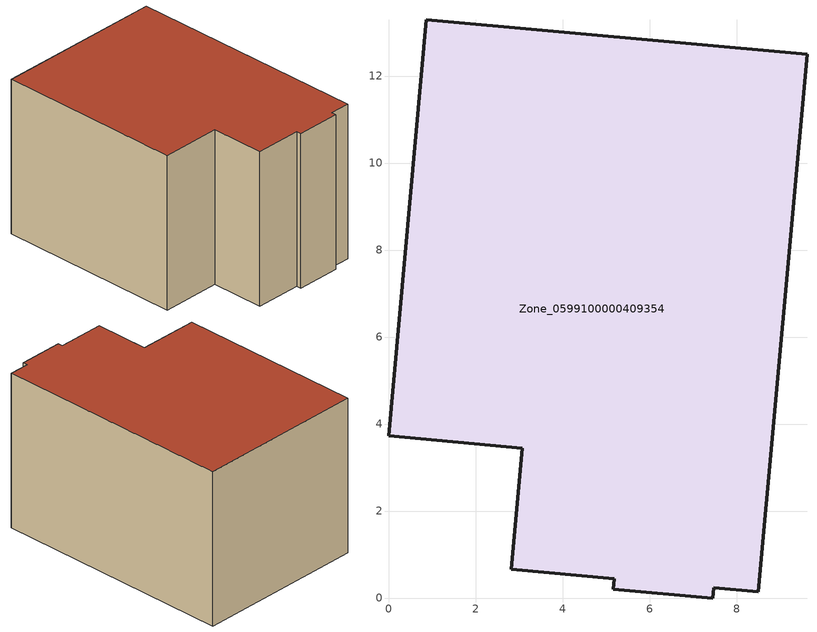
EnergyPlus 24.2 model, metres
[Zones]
Zone_0599100000409354
 floor ground (C_G): 7.48,0.24 7.45,0 5.17,0.2 5.19,0.45 2.82,0.66 3.08,3.44 0,3.73 0.87,13.29 9.62,12.49 8.5,0.15 z0
 wall outside (C_F): 9.62,12.49 0.87,13.29 0,3.73 3.08,3.44 2.82,0.66 5.19,0.45 5.17,0.2 7.45,0 7.48,0.24 8.5,0.15 9.62,12.49 z0:8.06
 roof outside (C_R): 7.48,0.24 8.5,0.15 9.62,12.49 0.87,13.29 0,3.73 3.08,3.44 2.82,0.66 5.19,0.45 5.17,0.2 7.45,0 z8.06
[BUILDING]
Pand.0599100000409354: North Axis=0; Terrain=City; Loads Convergence Tolerance Value=0.04; Temperature Convergence Tolerance Value=0.4; Solar Distribution=FullExterior; Maximum Number of Warmup Days=25; Minimum Number of Warmup Days=1
[Site:Location]
Rotterdam.The.Hague.AP_ZH_NLD Design_Conditions: Latitude=51.96; Longitude=4.45; Time Zone=1; Elevation=-4.5
[SITE:GROUNDTEMPERATURE:BUILDINGSURFACE]
18, 18, 18, 18, 18, 18, 18, 18, 18, 18, 18, 18
[MATERIAL] Thermal Absorptance=0.9; Solar Absorptance=0.7; Visible Absorptance=0.7
Name | Roughness | Thickness | Conductivity | Density | Specific Heat
G.TC.1992-2005 | MediumSmooth | 0.15 | 0.06 | 540 | 1210
F.TC.1992-2005 | Rough | 0.3 | 0.12 | 1920 | 840
R.TC.1992-2005 | MediumRough | 0.2 | 0.08 | 1500 | 1000
[CONSTRUCTION]
C_G: G.TC.1992-2005
C_F: F.TC.1992-2005
C_R: R.TC.1992-2005
[ZONE]
Zone_0599100000409354: Type=1; Multiplier=1; Ceiling Height=Autocalculate; Volume=Autocalculate; Floor Area=autocalculate; Part of Total Floor Area=Yes
[ZONEINFILTRATION:DESIGNFLOWRATE]
Infil_Zone_0599100000409354: Zone or ZoneList or Space or SpaceList=Zone_0599100000409354; Schedule=AlwaysOn; Design Flow Rate Calculation Method=Flow/Area; Flow Rate per Floor Area=0.0015; Constant Term Coefficient=1; Temperature Term Coefficient=0; Velocity Term Coefficient=0; Velocity Squared Term Coefficient=0
[HVACTEMPLATE:ZONE:IDEALLOADSAIRSYSTEM]
Zone_0599100000409354: Maximum Heating Supply Air Temperature=50; Minimum Cooling Supply Air Temperature=13; Maximum Heating Supply Air Humidity Ratio=0.0156; Minimum Cooling Supply Air Humidity Ratio=0.0077; Heating Limit=NoLimit; Cooling Limit=NoLimit; Dehumidification Control Type=ConstantSensibleHeatRatio; Cooling Sensible Heat Ratio=0.7; Dehumidification Setpoint=60; Humidification Control Type=None; Humidification Setpoint=30; Outdoor Air Method=None; Outdoor Air Flow Rate per Person=0.00944; Outdoor Air Flow Rate per Zone Floor Area=0; Outdoor Air Flow Rate per Zone=0; Demand Controlled Ventilation Type=None; Outdoor Air Economizer Type=NoEconomizer; Heat Recovery Type=None; Sensible Heat Recovery Effectiveness=0.7; Latent Heat Recovery Effectiveness=0.65
[ZONECONTROL:THERMOSTAT]
ThermostatControl_Zone_0599100000409354: Zone or ZoneList=Zone_0599100000409354; Control Type Schedule=DualSetpointControlType; Control 1=Thermostat_Zone_0599100000409354; Temperature Difference Between Cutout And Setpoint=0
[THERMOSTATSETPOINT:DUALSETPOINT]
Thermostat_Zone_0599100000409354: Heating Setpoint Temperature Schedule=HeatingSetpoint_Zone_0599100000409354; Cooling Setpoint Temperature Schedule=CoolingSetpoint_Zone_0599100000409354
[SCHEDULE:COMPACT]
HeatingSetpoint_Zone_0599100000409354: Through: 12/31, For: AllDays, Until: 24:00, 21
CoolingSetpoint_Zone_0599100000409354: Through: 12/31, For: AllDays, Until: 24:00, 24
DualSetpointControlType: Through: 12/31, For: AllDays, Until: 24:00, 4
AlwaysOn: Through: 12/31, For: AllDays, Until: 24:00, 1
